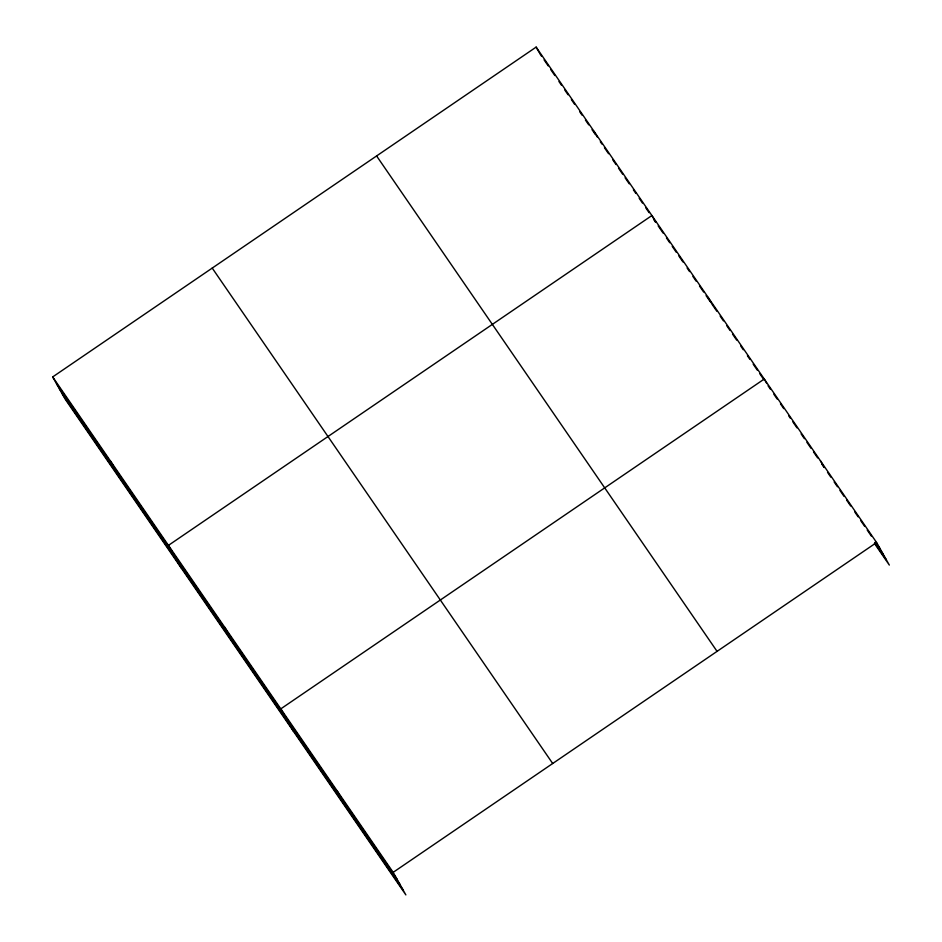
<?xml version="1.0" encoding="UTF-8"?>
<svg xmlns="http://www.w3.org/2000/svg" width="942" height="942" viewBox="0 0 942 942"><rect width="100%" height="100%" fill="white"/><g stroke="black" fill="none" stroke-linecap="round" stroke-linejoin="round"><path stroke-width="1.41" d="M52.681 376.93L393.155 872.351L405.861 894.9L65.398 399.479L52.681 376.93L536.139 47.1L876.602 542.521L889.319 565.07L874.447 543.428M393.155 872.351L876.602 542.521M539.954 53.871L541.603 56.273M544.087 59.876L548.22 65.893M550.693 69.508L554.838 75.525M558.971 81.542L561.444 85.145M564.753 89.961L568.061 94.777M571.37 99.581L574.679 104.397M579.636 111.615L582.121 115.23M585.429 120.034L588.738 124.85M592.035 129.666L595.344 134.482M600.313 141.7L601.962 144.102M604.446 147.717L608.579 153.723M612.712 159.74L616.021 164.556M618.505 168.171L622.638 174.176M625.111 177.791L629.244 183.808M633.389 189.825L635.862 193.428M639.171 198.244L642.479 203.06M645.788 207.864L649.097 212.68M654.054 219.898L655.703 222.312L651.899 215.541L168.441 545.371L181.158 567.92M658.187 225.915L663.144 233.121M666.453 237.937L669.75 242.742M672.235 246.345L676.368 252.362M678.841 255.965L682.974 261.982M687.107 267.987L689.579 271.59M692.888 276.406L696.185 281.211M699.494 286.015L703.627 292.032M706.1 295.635L710.233 301.652M711.881 304.054L716.838 311.26M720.147 316.076L723.456 320.881M726.753 325.685L730.062 330.501M732.535 334.104L736.668 340.109M740.801 346.126L743.273 349.729M747.406 355.746L749.891 359.349M753.188 364.154L757.321 370.171M759.805 373.774L763.927 379.779M768.06 385.796L770.544 389.399M773.841 394.215L777.15 399.019M780.459 403.824L783.756 408.64M788.713 415.846L790.373 418.248M792.846 421.863L796.979 427.868M801.112 433.873L804.409 438.689M806.894 442.293L811.027 448.31M813.499 451.913L817.632 457.918M821.765 463.935L824.238 467.538L820.423 460.768M827.547 472.342L830.844 477.158M834.153 481.963L837.462 486.767M839.934 490.382L844.067 496.387M846.552 499.99L850.673 506.007M854.806 512.012L858.115 516.828M860.588 520.431L864.721 526.437M867.205 530.052L871.326 536.057M875.459 542.074L880.417 549.28M875.094 542.474L883.349 554.497M874.812 543.028L886.375 559.854M376.6 155.948L717.062 651.358M212.221 268.081L552.695 763.503M56.496 383.7L396.971 879.11M59.44 388.905L399.903 884.326M62.455 394.274L402.929 889.695M766.788 383.535L764.256 379.025L280.798 708.855L293.504 731.416M708.078 297.283L711.245 302.924M594.013 131.327L597.193 136.955M536.139 47.1L539.319 52.74M336.977 790.609L340.792 797.368M224.62 627.113L228.435 633.884M110.567 461.156L114.382 467.915"/></g></svg>
